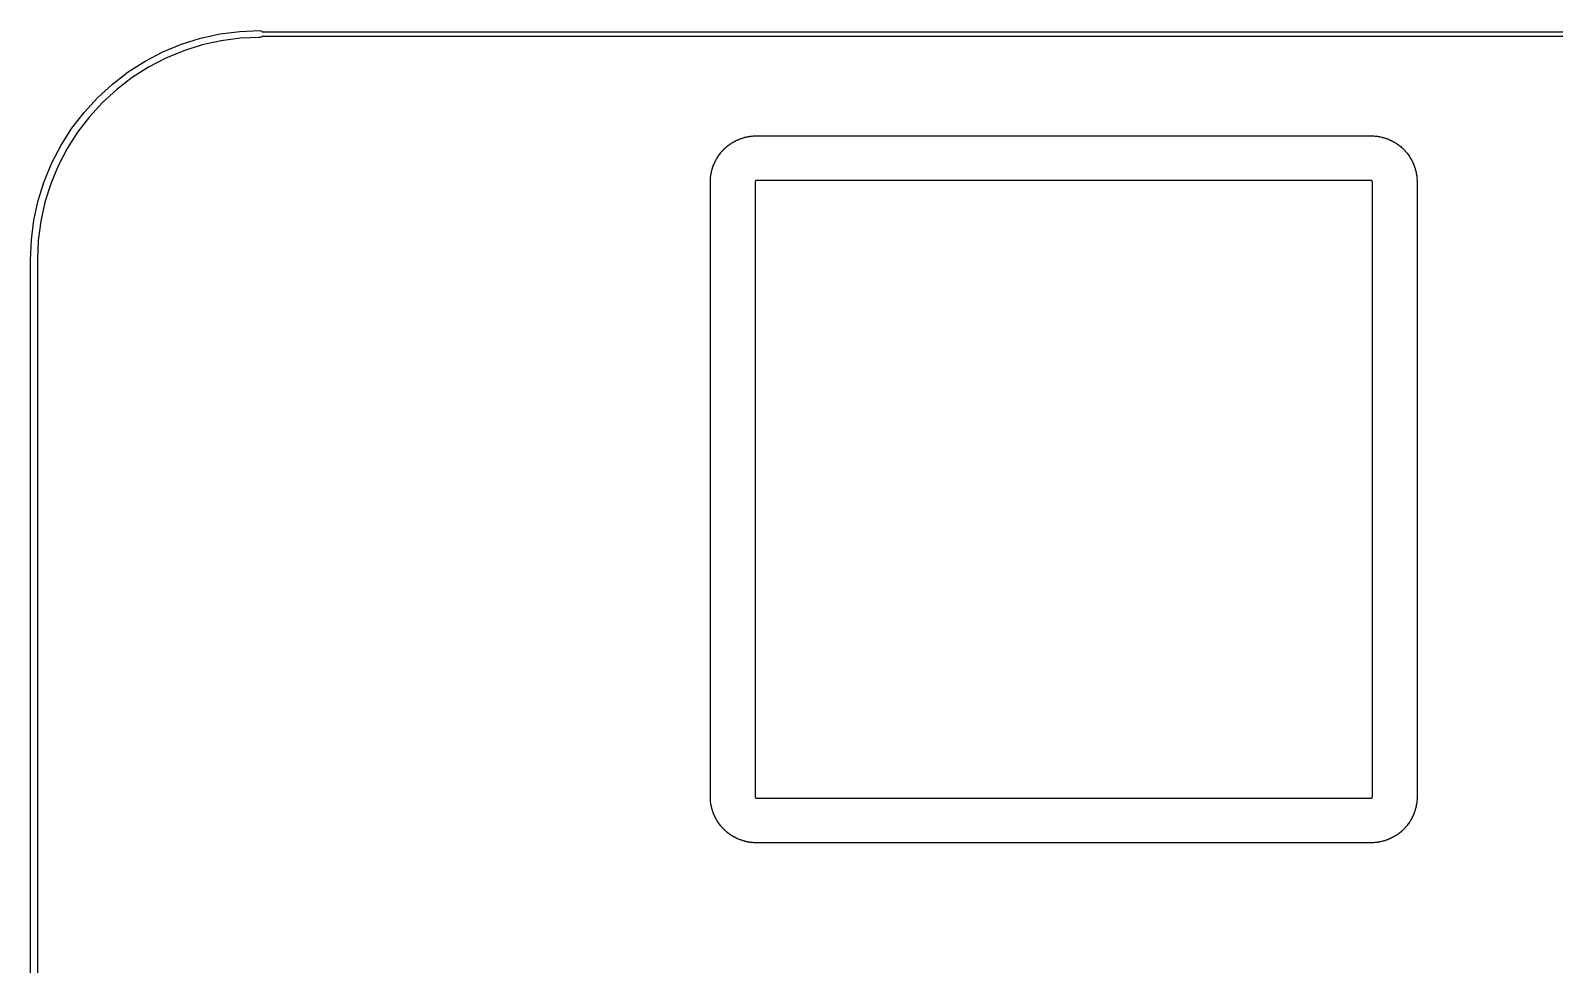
# Model space of a CAD drawing. Extents: x 19 to 282, y -150 to -67.
# Drawn here: x 19.15 to 51.38, y -86.52 to -66.78 of the extents above; entities that cross this region are included whole.
import ezdxf

# ---------------------------------------------------------------- set-up
doc = ezdxf.new("R2010")
doc.units = 0
doc.layers.add('BLACK', color=7, linetype='CONTINUOUS')

msp = doc.modelspace()

# ---------------------------------------------------------------- linework, layer by layer
at = {"layer": 'BLACK', "linetype": 'CONTINUOUS'}
for p, q in [((22.3412, -67.0675), (22.7447, -66.9403)), ((22.7447, -66.9403), (23.1578, -66.8487)), ((23.1831, -66.992), (22.7824, -67.0808)), ((23.1578, -66.8487), (23.5773, -66.7935)), ((23.59, -66.9384), (23.1831, -66.992)), ((23.5773, -66.7935), (24, -66.775)), ((23.9879, -66.9211), (23.59, -66.9384)), ((24, -66.925), (23.9879, -66.9211)), ((24, -66.775), (24.0441, -66.7893)), ((24.0441, -66.9107), (24, -66.925)), ((24.0441, -66.7893), (24.0518, -66.8)), ((24.0518, -66.9), (24.0441, -66.9107)), ((24.0518, -66.8), (277.023, -66.8)), ((277.023, -66.9), (24.0518, -66.9)), ((21.575, -67.4248), (21.9503, -67.2294)), ((21.9503, -67.2294), (22.3412, -67.0675)), ((22.391, -67.2042), (22.0118, -67.3613)), ((22.7824, -67.0808), (22.391, -67.2042)), ((20.8825, -67.9097), (21.2182, -67.6521)), ((21.2182, -67.6521), (21.575, -67.4248)), ((21.6478, -67.5508), (21.3016, -67.7713)), ((22.0118, -67.3613), (21.6478, -67.5508)), ((20.5705, -68.1955), (20.8825, -67.9097)), ((21.3016, -67.7713), (20.976, -68.0212)), ((20.2847, -68.5075), (20.5705, -68.1955)), ((20.6734, -68.2984), (20.3962, -68.601)), ((20.976, -68.0212), (20.6734, -68.2984)), ((20.0271, -68.8432), (20.2847, -68.5075)), ((20.3962, -68.601), (20.1463, -68.9266)), ((19.7998, -69.2), (20.0271, -68.8432)), ((20.1463, -68.9266), (19.9258, -69.2728)), ((19.6044, -69.5753), (19.7998, -69.2)), ((19.9258, -69.2728), (19.7363, -69.6368)), ((33.8082, -69.2916), (33.8153, -69.2862)), ((33.8153, -69.2862), (33.8208, -69.2792)), ((33.8208, -69.2792), (33.8387, -69.2621)), ((33.8387, -69.2621), (33.843, -69.2582)), ((33.843, -69.2582), (33.8502, -69.2531)), ((33.8502, -69.2531), (33.8561, -69.2464)), ((33.8561, -69.2464), (33.8748, -69.2303)), ((33.8748, -69.2303), (33.8792, -69.2266)), ((33.8792, -69.2266), (33.8867, -69.2219)), ((33.8867, -69.2219), (33.8928, -69.2155)), ((33.8928, -69.2155), (33.9122, -69.2004)), ((33.9122, -69.2004), (33.9168, -69.1969)), ((33.9168, -69.1969), (33.9245, -69.1926)), ((33.9245, -69.1926), (33.9309, -69.1866)), ((33.9309, -69.1866), (33.9509, -69.1725)), ((33.9509, -69.1725), (33.9557, -69.1692)), ((33.9557, -69.1692), (33.9635, -69.1653)), ((33.9635, -69.1653), (33.9702, -69.1596)), ((33.9702, -69.1596), (33.9909, -69.1466)), ((33.9909, -69.1466), (33.9958, -69.1435)), ((33.9958, -69.1435), (34.0038, -69.14)), ((34.0038, -69.14), (34.0107, -69.1347)), ((34.0107, -69.1347), (34.032, -69.1227)), ((34.032, -69.1227), (34.037, -69.1199)), ((34.037, -69.1199), (34.0452, -69.1168)), ((34.0452, -69.1168), (34.0524, -69.1118)), ((34.0524, -69.1118), (34.0742, -69.1008)), ((34.0742, -69.1008), (34.0793, -69.0983)), ((34.0793, -69.0983), (34.0876, -69.0956)), ((34.0876, -69.0956), (34.095, -69.091)), ((34.095, -69.091), (34.1173, -69.0811)), ((34.1173, -69.0811), (34.1226, -69.0788)), ((34.1226, -69.0788), (34.131, -69.0766)), ((34.131, -69.0766), (34.1386, -69.0723)), ((34.1386, -69.0723), (34.1613, -69.0635)), ((34.1613, -69.0635), (34.1667, -69.0615)), ((34.1667, -69.0615), (34.1752, -69.0596)), ((34.1752, -69.0596), (34.183, -69.0557)), ((34.183, -69.0557), (34.2062, -69.0481)), ((34.2062, -69.0481), (34.2117, -69.0463)), ((34.2117, -69.0463), (34.2203, -69.0449)), ((34.2203, -69.0449), (34.2283, -69.0414)), ((34.2283, -69.0414), (34.2518, -69.0348)), ((34.2518, -69.0348), (34.2574, -69.0333)), ((34.2574, -69.0333), (34.2661, -69.0323)), ((34.2661, -69.0323), (34.2742, -69.0292)), ((34.2742, -69.0292), (34.2981, -69.0238)), ((34.2981, -69.0238), (34.3037, -69.0226)), ((34.3037, -69.0226), (34.3125, -69.022)), ((34.3125, -69.022), (34.3208, -69.0193)), ((34.3208, -69.0193), (34.345, -69.0151)), ((34.345, -69.0151), (34.3507, -69.0141)), ((34.3507, -69.0141), (34.3595, -69.014)), ((34.3595, -69.014), (34.3679, -69.0116)), ((34.3679, -69.0116), (34.3924, -69.0086)), ((34.3924, -69.0086), (34.3981, -69.0079)), ((34.3981, -69.0079), (34.4069, -69.0082)), ((34.4069, -69.0082), (34.4155, -69.0063)), ((34.4155, -69.0063), (34.4402, -69.0045)), ((34.4402, -69.0045), (34.4459, -69.0041)), ((34.4459, -69.0041), (34.4548, -69.0048)), ((34.4548, -69.0048), (34.4635, -69.0033)), ((34.4635, -69.0033), (34.4883, -69.0027)), ((34.4883, -69.0027), (34.4941, -69.0026)), ((34.4941, -69.0026), (34.4971, -69.003)), ((34.4971, -69.003), (34.5, -69.0026)), ((34.5, -69.0026), (47.5, -69.0026)), ((47.5, -69.0026), (47.5058, -69.0026)), ((47.5058, -69.0026), (47.5087, -69.0031)), ((47.5087, -69.0031), (47.5117, -69.0027)), ((47.5117, -69.0027), (47.5365, -69.0033)), ((47.5365, -69.0033), (47.5423, -69.0035)), ((47.5423, -69.0035), (47.551, -69.0051)), ((47.551, -69.0051), (47.5599, -69.0045)), ((47.5599, -69.0045), (47.5845, -69.0063)), ((47.5845, -69.0063), (47.5903, -69.0068)), ((47.5903, -69.0068), (47.5989, -69.0088)), ((47.5989, -69.0088), (47.6077, -69.0086)), ((47.6077, -69.0086), (47.6321, -69.0116)), ((47.6321, -69.0116), (47.6378, -69.0124)), ((47.6378, -69.0124), (47.6463, -69.0148)), ((47.6463, -69.0148), (47.655, -69.0151)), ((47.655, -69.0151), (47.6792, -69.0193)), ((47.6792, -69.0193), (47.6849, -69.0203)), ((47.6849, -69.0203), (47.6932, -69.0231)), ((47.6932, -69.0231), (47.7019, -69.0238)), ((47.7019, -69.0238), (47.7258, -69.0292)), ((47.7258, -69.0292), (47.7314, -69.0305)), ((47.7314, -69.0305), (47.7396, -69.0337)), ((47.7396, -69.0337), (47.7482, -69.0348)), ((47.7482, -69.0348), (47.7718, -69.0414)), ((47.7718, -69.0414), (47.7773, -69.043)), ((47.7773, -69.043), (47.7853, -69.0465)), ((47.7853, -69.0465), (47.7938, -69.0481)), ((47.7938, -69.0481), (47.817, -69.0557)), ((47.817, -69.0557), (47.8225, -69.0576)), ((47.8225, -69.0576), (47.8302, -69.0616)), ((47.8302, -69.0616), (47.8387, -69.0635)), ((47.8387, -69.0635), (47.8615, -69.0723)), ((47.8615, -69.0723), (47.8668, -69.0744)), ((47.8668, -69.0744), (47.8744, -69.0788)), ((47.8744, -69.0788), (47.8827, -69.0811)), ((47.8827, -69.0811), (47.905, -69.091)), ((47.905, -69.091), (47.9103, -69.0934)), ((47.9103, -69.0934), (47.9176, -69.0981)), ((47.9176, -69.0981), (47.9259, -69.1008)), ((47.9259, -69.1008), (47.9477, -69.1118)), ((47.9477, -69.1118), (47.9528, -69.1144)), ((47.9528, -69.1144), (47.9599, -69.1195)), ((47.9599, -69.1195), (47.968, -69.1227)), ((47.968, -69.1227), (47.9893, -69.1347)), ((47.9893, -69.1347), (47.9943, -69.1376)), ((47.9943, -69.1376), (48.0012, -69.143)), ((48.0012, -69.143), (48.0091, -69.1466)), ((48.0091, -69.1466), (48.0298, -69.1596)), ((48.0298, -69.1596), (48.0347, -69.1627)), ((48.0347, -69.1627), (48.0413, -69.1685)), ((48.0413, -69.1685), (48.0491, -69.1725)), ((48.0491, -69.1725), (48.0692, -69.1866)), ((48.0692, -69.1866), (48.0739, -69.1899)), ((48.0739, -69.1899), (48.0802, -69.196)), ((48.0802, -69.196), (48.0878, -69.2004)), ((48.0878, -69.2004), (48.1072, -69.2155)), ((48.1072, -69.2155), (48.1118, -69.2191)), ((48.1118, -69.2191), (48.1178, -69.2255)), ((48.1178, -69.2255), (48.1253, -69.2303)), ((48.1253, -69.2303), (48.144, -69.2464)), ((48.144, -69.2464), (48.1483, -69.2502)), ((48.1483, -69.2502), (48.1541, -69.257)), ((48.1541, -69.257), (48.1613, -69.2621)), ((48.1613, -69.2621), (48.1793, -69.2792)), ((48.1793, -69.2792), (48.1834, -69.2832)), ((48.1834, -69.2832), (48.1888, -69.2903)), ((48.1888, -69.2903), (48.1958, -69.2957)), ((19.4425, -69.9662), (19.6044, -69.5753)), ((33.5973, -69.6136), (33.5994, -69.6082)), ((33.5994, -69.6082), (33.6038, -69.6006)), ((33.6038, -69.6006), (33.6061, -69.5923)), ((33.6061, -69.5923), (33.616, -69.57)), ((33.616, -69.57), (33.6184, -69.5647)), ((33.6184, -69.5647), (33.6231, -69.5574)), ((33.6231, -69.5574), (33.6259, -69.5491)), ((33.6259, -69.5491), (33.6368, -69.5273)), ((33.6368, -69.5273), (33.6395, -69.5222)), ((33.6395, -69.5222), (33.6445, -69.5151)), ((33.6445, -69.5151), (33.6477, -69.507)), ((33.6477, -69.507), (33.6597, -69.4857)), ((33.6597, -69.4857), (33.6626, -69.4807)), ((33.6626, -69.4807), (33.668, -69.4739)), ((33.668, -69.4739), (33.6716, -69.4659)), ((33.6716, -69.4659), (33.6847, -69.4452)), ((33.6847, -69.4452), (33.6878, -69.4403)), ((33.6878, -69.4403), (33.6935, -69.4337)), ((33.6935, -69.4337), (33.6975, -69.4259)), ((33.6975, -69.4259), (33.7116, -69.4059)), ((33.7116, -69.4059), (33.715, -69.4012)), ((33.715, -69.4012), (33.7211, -69.3948)), ((33.7211, -69.3948), (33.7254, -69.3872)), ((33.7254, -69.3872), (33.7406, -69.3678)), ((33.7406, -69.3678), (33.7441, -69.3632)), ((33.7441, -69.3632), (33.7506, -69.3572)), ((33.7506, -69.3572), (33.7553, -69.3498)), ((33.7553, -69.3498), (33.7714, -69.3311)), ((33.7714, -69.3311), (33.7752, -69.3267)), ((33.7752, -69.3267), (33.782, -69.321)), ((33.782, -69.321), (33.7871, -69.3137)), ((33.7871, -69.3137), (33.8042, -69.2958)), ((33.8042, -69.2958), (33.8082, -69.2916)), ((48.1958, -69.2957), (48.2129, -69.3137)), ((48.2129, -69.3137), (48.2169, -69.3179)), ((48.2169, -69.3179), (48.2219, -69.3252)), ((48.2219, -69.3252), (48.2286, -69.3311)), ((48.2286, -69.3311), (48.2447, -69.3498)), ((48.2447, -69.3498), (48.2485, -69.3542)), ((48.2485, -69.3542), (48.2531, -69.3617)), ((48.2531, -69.3617), (48.2595, -69.3678)), ((48.2595, -69.3678), (48.2746, -69.3872)), ((48.2746, -69.3872), (48.2781, -69.3918)), ((48.2781, -69.3918), (48.2824, -69.3995)), ((48.2824, -69.3995), (48.2884, -69.4059)), ((48.2884, -69.4059), (48.3025, -69.4259)), ((48.3025, -69.4259), (48.3058, -69.4307)), ((48.3058, -69.4307), (48.3097, -69.4385)), ((48.3097, -69.4385), (48.3154, -69.4452)), ((48.3154, -69.4452), (48.3284, -69.4659)), ((48.3284, -69.4659), (48.3315, -69.4708)), ((48.3315, -69.4708), (48.335, -69.4788)), ((48.335, -69.4788), (48.3403, -69.4857)), ((48.3403, -69.4857), (48.3523, -69.507)), ((48.3523, -69.507), (48.3552, -69.512)), ((48.3552, -69.512), (48.3582, -69.5202)), ((48.3582, -69.5202), (48.3632, -69.5273)), ((48.3632, -69.5273), (48.3742, -69.5491)), ((48.3742, -69.5491), (48.3767, -69.5543)), ((48.3767, -69.5543), (48.3794, -69.5626)), ((48.3794, -69.5626), (48.384, -69.57)), ((48.384, -69.57), (48.3939, -69.5923)), ((48.3939, -69.5923), (48.3962, -69.5976)), ((48.3962, -69.5976), (48.3985, -69.606)), ((48.3985, -69.606), (48.4027, -69.6136)), ((19.7363, -69.6368), (19.5792, -70.016)), ((33.5283, -69.9385), (33.5285, -69.9327)), ((33.5285, -69.9327), (33.5301, -69.924)), ((33.5295, -69.9152), (33.5313, -69.8905)), ((33.5301, -69.924), (33.5295, -69.9152)), ((33.5313, -69.8905), (33.5318, -69.8848)), ((33.5318, -69.8848), (33.5338, -69.8762)), ((33.5336, -69.8673), (33.5367, -69.8429)), ((33.5338, -69.8762), (33.5336, -69.8673)), ((33.5367, -69.8429), (33.5374, -69.8372)), ((33.5374, -69.8372), (33.5398, -69.8287)), ((33.5398, -69.8287), (33.5401, -69.8199)), ((33.5401, -69.8199), (33.5443, -69.7958)), ((33.5443, -69.7958), (33.5453, -69.7901)), ((33.5453, -69.7901), (33.5481, -69.7818)), ((33.5481, -69.7818), (33.5488, -69.7731)), ((33.5488, -69.7731), (33.5542, -69.7492)), ((33.5542, -69.7492), (33.5555, -69.7436)), ((33.5555, -69.7436), (33.5587, -69.7355)), ((33.5587, -69.7355), (33.5599, -69.7268)), ((33.5599, -69.7268), (33.5664, -69.7033)), ((33.5664, -69.7033), (33.568, -69.6977)), ((33.568, -69.6977), (33.5716, -69.6898)), ((33.5716, -69.6898), (33.5731, -69.6812)), ((33.5731, -69.6812), (33.5808, -69.658)), ((33.5808, -69.658), (33.5826, -69.6525)), ((33.5826, -69.6525), (33.5866, -69.6448)), ((33.5866, -69.6448), (33.5885, -69.6363)), ((33.5885, -69.6363), (33.5973, -69.6136)), ((48.4027, -69.6136), (48.4115, -69.6363)), ((48.4115, -69.6363), (48.4135, -69.6417)), ((48.4135, -69.6417), (48.4154, -69.6502)), ((48.4154, -69.6502), (48.4193, -69.658)), ((48.4193, -69.658), (48.4269, -69.6812)), ((48.4269, -69.6812), (48.4287, -69.6867)), ((48.4287, -69.6867), (48.4301, -69.6953)), ((48.4301, -69.6953), (48.4336, -69.7033)), ((48.4336, -69.7033), (48.4402, -69.7268)), ((48.4402, -69.7268), (48.4417, -69.7324)), ((48.4417, -69.7324), (48.4427, -69.741)), ((48.4427, -69.741), (48.4458, -69.7492)), ((48.4458, -69.7492), (48.4512, -69.7731)), ((48.4512, -69.7731), (48.4524, -69.7787)), ((48.4524, -69.7787), (48.453, -69.7875)), ((48.453, -69.7875), (48.4557, -69.7958)), ((48.4557, -69.7958), (48.4599, -69.82)), ((48.4599, -69.82), (48.4609, -69.8257)), ((48.4609, -69.8257), (48.4611, -69.8344)), ((48.4611, -69.8344), (48.4634, -69.8429)), ((48.4634, -69.8429), (48.4664, -69.8673)), ((48.4664, -69.8673), (48.4671, -69.8731)), ((48.4671, -69.8731), (48.4668, -69.8819)), ((48.4668, -69.8819), (48.4687, -69.8905)), ((48.4687, -69.8905), (48.4705, -69.9152)), ((48.4709, -69.9209), (48.4702, -69.9298)), ((48.4702, -69.9298), (48.4717, -69.9385)), ((48.4705, -69.9152), (48.4709, -69.9209)), ((19.3153, -70.3697), (19.4425, -69.9662)), ((19.5792, -70.016), (19.4558, -70.4074)), ((33.5276, -69.9692), (33.5281, -69.9663)), ((33.5276, -69.975), (33.5276, -69.9692)), ((33.5276, -82.975), (33.5276, -69.975)), ((33.5277, -69.9633), (33.5283, -69.9385)), ((33.5281, -69.9663), (33.5277, -69.9633)), ((34.4726, -69.9736), (34.4725, -69.9808)), ((34.4725, -69.9808), (34.4725, -82.9692)), ((34.4727, -69.9723), (34.4726, -69.9736)), ((34.4729, -69.9709), (34.4727, -69.9723)), ((34.4731, -69.9696), (34.4729, -69.9709)), ((34.4734, -69.9683), (34.4731, -69.9696)), ((34.4738, -69.967), (34.4734, -69.9683)), ((34.4742, -69.9658), (34.4738, -69.967)), ((34.4747, -69.9645), (34.4742, -69.9658)), ((34.4752, -69.9633), (34.4747, -69.9645)), ((34.4758, -69.9621), (34.4752, -69.9633)), ((34.4765, -69.9609), (34.4758, -69.9621)), ((34.4772, -69.9598), (34.4765, -69.9609)), ((34.478, -69.9587), (34.4772, -69.9598)), ((34.4788, -69.9577), (34.478, -69.9587)), ((34.4797, -69.9566), (34.4788, -69.9577)), ((34.4806, -69.9556), (34.4797, -69.9566)), ((34.4816, -69.9547), (34.4806, -69.9556)), ((34.4827, -69.9538), (34.4816, -69.9547)), ((34.4837, -69.9529), (34.4827, -69.9538)), ((34.4848, -69.9522), (34.4837, -69.9529)), ((34.4859, -69.9515), (34.4848, -69.9522)), ((34.4871, -69.9508), (34.4859, -69.9515)), ((34.4883, -69.9502), (34.4871, -69.9508)), ((34.4895, -69.9497), (34.4883, -69.9502)), ((34.4908, -69.9492), (34.4895, -69.9497)), ((34.492, -69.9488), (34.4908, -69.9492)), ((34.4934, -69.9484), (34.492, -69.9488)), ((34.4946, -69.9481), (34.4934, -69.9484)), ((34.4959, -69.9479), (34.4946, -69.9481)), ((34.4973, -69.9477), (34.4959, -69.9479)), ((34.4986, -69.9476), (34.4973, -69.9477)), ((34.5059, -69.9474), (34.4986, -69.9476)), ((47.4942, -69.9474), (34.5059, -69.9474)), ((47.5014, -69.9476), (47.4942, -69.9474)), ((47.5028, -69.9477), (47.5014, -69.9476)), ((47.5041, -69.9479), (47.5028, -69.9477)), ((47.5054, -69.9481), (47.5041, -69.9479)), ((47.5067, -69.9484), (47.5054, -69.9481)), ((47.508, -69.9488), (47.5067, -69.9484)), ((47.5093, -69.9492), (47.508, -69.9488)), ((47.5105, -69.9497), (47.5093, -69.9492)), ((47.5117, -69.9502), (47.5105, -69.9497)), ((47.5129, -69.9508), (47.5117, -69.9502)), ((47.5141, -69.9515), (47.5129, -69.9508)), ((47.5152, -69.9522), (47.5141, -69.9515)), ((47.5163, -69.953), (47.5152, -69.9522)), ((47.5174, -69.9538), (47.5163, -69.953)), ((47.5184, -69.9546), (47.5174, -69.9538)), ((47.5194, -69.9556), (47.5184, -69.9546)), ((47.5204, -69.9566), (47.5194, -69.9556)), ((47.5213, -69.9577), (47.5204, -69.9566)), ((47.5221, -69.9587), (47.5213, -69.9577)), ((47.5228, -69.9598), (47.5221, -69.9587)), ((47.5235, -69.9609), (47.5228, -69.9598)), ((47.5242, -69.9621), (47.5235, -69.9609)), ((47.5248, -69.9633), (47.5242, -69.9621)), ((47.5253, -69.9645), (47.5248, -69.9633)), ((47.5258, -69.9658), (47.5253, -69.9645)), ((47.5263, -69.967), (47.5258, -69.9658)), ((47.5266, -69.9683), (47.5263, -69.967)), ((47.5269, -69.9696), (47.5266, -69.9683)), ((47.5271, -69.9709), (47.5269, -69.9696)), ((47.5273, -69.9723), (47.5271, -69.9709)), ((47.5274, -69.9736), (47.5273, -69.9723)), ((47.5276, -69.9808), (47.5274, -69.9736)), ((47.5276, -82.9692), (47.5276, -69.9808)), ((48.4717, -69.9385), (48.4723, -69.9633)), ((48.4724, -69.9691), (48.472, -69.972)), ((48.472, -69.972), (48.4725, -69.975)), ((48.4723, -69.9633), (48.4724, -69.9691)), ((48.4725, -69.975), (48.4725, -82.975)), ((19.2237, -70.7828), (19.3153, -70.3697)), ((19.4558, -70.4074), (19.367, -70.8081)), ((19.1685, -71.2023), (19.2237, -70.7828)), ((19.367, -70.8081), (19.3134, -71.215)), ((19.15, -71.625), (19.1685, -71.2023)), ((19.3134, -71.215), (19.2961, -71.6129)), ((19.15, -145.637), (19.15, -71.625)), ((19.2961, -71.6129), (19.3, -71.625)), ((19.3, -71.625), (19.3, -145.637)), ((33.528, -82.978), (33.5276, -82.975)), ((33.5276, -82.9809), (33.528, -82.978)), ((33.5277, -82.9867), (33.5276, -82.9809)), ((33.5283, -83.0115), (33.5277, -82.9867)), ((33.5298, -83.0202), (33.5283, -83.0115)), ((33.5291, -83.0291), (33.5298, -83.0202)), ((33.5295, -83.0348), (33.5291, -83.0291)), ((33.5313, -83.0595), (33.5295, -83.0348)), ((33.5332, -83.0681), (33.5313, -83.0595)), ((33.533, -83.0769), (33.5332, -83.0681)), ((33.5336, -83.0827), (33.533, -83.0769)), ((33.5367, -83.1071), (33.5336, -83.0827)), ((33.539, -83.1156), (33.5367, -83.1071)), ((33.5391, -83.1244), (33.539, -83.1156)), ((33.5401, -83.13), (33.5391, -83.1244)), ((33.5443, -83.1542), (33.5401, -83.13)), ((34.4725, -82.9692), (34.4726, -82.9764)), ((34.4726, -82.9764), (34.4727, -82.9777)), ((34.4727, -82.9777), (34.4729, -82.9791)), ((34.4729, -82.9791), (34.4731, -82.9804)), ((34.4731, -82.9804), (34.4734, -82.9817)), ((34.4734, -82.9817), (34.4738, -82.983)), ((34.4738, -82.983), (34.4742, -82.9842)), ((34.4742, -82.9842), (34.4747, -82.9855)), ((34.4747, -82.9855), (34.4752, -82.9867)), ((34.4752, -82.9867), (34.4758, -82.9879)), ((34.4758, -82.9879), (34.4765, -82.9891)), ((34.4765, -82.9891), (34.4772, -82.9902)), ((34.4772, -82.9902), (34.478, -82.9913)), ((34.478, -82.9913), (34.4788, -82.9924)), ((34.4788, -82.9924), (34.4797, -82.9934)), ((34.4797, -82.9934), (34.4806, -82.9944)), ((34.4806, -82.9944), (34.4816, -82.9953)), ((34.4816, -82.9953), (34.4827, -82.9962)), ((34.4827, -82.9962), (34.4837, -82.997)), ((34.4837, -82.997), (34.4848, -82.9978)), ((34.4848, -82.9978), (34.4859, -82.9985)), ((34.4859, -82.9985), (34.4871, -82.9992)), ((34.4871, -82.9992), (34.4883, -82.9998)), ((34.4883, -82.9998), (34.4895, -83.0003)), ((34.4895, -83.0003), (34.4908, -83.0008)), ((34.4908, -83.0008), (34.4921, -83.0012)), ((34.4921, -83.0012), (34.4933, -83.0016)), ((34.4933, -83.0016), (34.4946, -83.0019)), ((34.4946, -83.0019), (34.4959, -83.0021)), ((34.4959, -83.0021), (34.4973, -83.0023)), ((34.4973, -83.0023), (34.4986, -83.0024)), ((34.4986, -83.0024), (34.5059, -83.0026)), ((34.5059, -83.0026), (47.4942, -83.0026)), ((47.4942, -83.0026), (47.5014, -83.0024)), ((47.5014, -83.0024), (47.5028, -83.0023)), ((47.5028, -83.0023), (47.5041, -83.0021)), ((47.5041, -83.0021), (47.5054, -83.0019)), ((47.5054, -83.0019), (47.5067, -83.0016)), ((47.5067, -83.0016), (47.508, -83.0012)), ((47.508, -83.0012), (47.5093, -83.0008)), ((47.5093, -83.0008), (47.5105, -83.0003)), ((47.5105, -83.0003), (47.5117, -82.9998)), ((47.5117, -82.9998), (47.5129, -82.9992)), ((47.5129, -82.9992), (47.5141, -82.9985)), ((47.5141, -82.9985), (47.5152, -82.9978)), ((47.5152, -82.9978), (47.5163, -82.997)), ((47.5163, -82.997), (47.5174, -82.9962)), ((47.5174, -82.9962), (47.5184, -82.9953)), ((47.5184, -82.9953), (47.5194, -82.9944)), ((47.5194, -82.9944), (47.5204, -82.9934)), ((47.5204, -82.9934), (47.5212, -82.9923)), ((47.5212, -82.9923), (47.5221, -82.9913)), ((47.5221, -82.9913), (47.5228, -82.9902)), ((47.5228, -82.9902), (47.5236, -82.9891)), ((47.5236, -82.9891), (47.5242, -82.9879)), ((47.5242, -82.9879), (47.5248, -82.9867)), ((47.5248, -82.9867), (47.5253, -82.9855)), ((47.5253, -82.9855), (47.5258, -82.9842)), ((47.5258, -82.9842), (47.5263, -82.983)), ((47.5263, -82.983), (47.5266, -82.9817)), ((47.5266, -82.9817), (47.5269, -82.9804)), ((47.5269, -82.9804), (47.5271, -82.9791)), ((47.5271, -82.9791), (47.5273, -82.9777)), ((47.5273, -82.9777), (47.5274, -82.9764)), ((47.5274, -82.9764), (47.5276, -82.9692)), ((48.4599, -83.13), (48.4557, -83.1542)), ((48.4602, -83.1212), (48.4599, -83.13)), ((48.4626, -83.1128), (48.4602, -83.1212)), ((48.4634, -83.1071), (48.4626, -83.1128)), ((48.4664, -83.0827), (48.4634, -83.1071)), ((48.4682, -83.0652), (48.4662, -83.0738)), ((48.4662, -83.0738), (48.4664, -83.0827)), ((48.4687, -83.0595), (48.4682, -83.0652)), ((48.4705, -83.0348), (48.4687, -83.0595)), ((48.4715, -83.0173), (48.4699, -83.026)), ((48.4699, -83.026), (48.4705, -83.0348)), ((48.4717, -83.0115), (48.4715, -83.0173)), ((48.4723, -82.9867), (48.4717, -83.0115)), ((48.4724, -82.9808), (48.472, -82.9837)), ((48.472, -82.9837), (48.4723, -82.9867)), ((48.4725, -82.975), (48.4724, -82.9808)), ((33.547, -83.1625), (33.5443, -83.1542)), ((33.5476, -83.1713), (33.547, -83.1625)), ((33.5488, -83.1769), (33.5476, -83.1713)), ((33.5542, -83.2008), (33.5488, -83.1769)), ((33.5573, -83.2089), (33.5542, -83.2008)), ((33.5583, -83.2176), (33.5573, -83.2089)), ((33.5599, -83.2232), (33.5583, -83.2176)), ((33.5664, -83.2467), (33.5599, -83.2232)), ((33.5699, -83.2547), (33.5664, -83.2467)), ((33.5713, -83.2633), (33.5699, -83.2547)), ((33.5731, -83.2688), (33.5713, -83.2633)), ((33.5808, -83.292), (33.5731, -83.2688)), ((33.5846, -83.2998), (33.5808, -83.292)), ((33.5865, -83.3083), (33.5846, -83.2998)), ((33.5885, -83.3137), (33.5865, -83.3083)), ((33.5973, -83.3364), (33.5885, -83.3137)), ((33.6016, -83.344), (33.5973, -83.3364)), ((33.6038, -83.3524), (33.6016, -83.344)), ((33.6061, -83.3577), (33.6038, -83.3524)), ((33.616, -83.38), (33.6061, -83.3577)), ((33.6206, -83.3874), (33.616, -83.38)), ((33.6233, -83.3957), (33.6206, -83.3874)), ((33.6259, -83.4009), (33.6233, -83.3957)), ((33.6368, -83.4227), (33.6259, -83.4009)), ((33.6418, -83.4298), (33.6368, -83.4227)), ((33.6449, -83.438), (33.6418, -83.4298)), ((33.6477, -83.443), (33.6449, -83.438)), ((33.6597, -83.4643), (33.6477, -83.443)), ((33.6651, -83.4712), (33.6597, -83.4643)), ((33.6685, -83.4792), (33.6651, -83.4712)), ((48.3374, -83.4693), (48.332, -83.4761)), ((48.3403, -83.4643), (48.3374, -83.4693)), ((48.3523, -83.443), (48.3403, -83.4643)), ((48.3555, -83.4349), (48.3523, -83.443)), ((48.3606, -83.4278), (48.3555, -83.4349)), ((48.3632, -83.4227), (48.3606, -83.4278)), ((48.3742, -83.4009), (48.3632, -83.4227)), ((48.3769, -83.3926), (48.3742, -83.4009)), ((48.3816, -83.3853), (48.3769, -83.3926)), ((48.384, -83.38), (48.3816, -83.3853)), ((48.3939, -83.3577), (48.384, -83.38)), ((48.3963, -83.3493), (48.3939, -83.3577)), ((48.4006, -83.3418), (48.3963, -83.3493)), ((48.4027, -83.3364), (48.4006, -83.3418)), ((48.4115, -83.3137), (48.4027, -83.3364)), ((48.4134, -83.3052), (48.4115, -83.3137)), ((48.4174, -83.2975), (48.4134, -83.3052)), ((48.4193, -83.292), (48.4174, -83.2975)), ((48.4269, -83.2688), (48.4193, -83.292)), ((48.4285, -83.2602), (48.4269, -83.2688)), ((48.4321, -83.2523), (48.4285, -83.2602)), ((48.4336, -83.2467), (48.4321, -83.2523)), ((48.4402, -83.2232), (48.4336, -83.2467)), ((48.4413, -83.2145), (48.4402, -83.2232)), ((48.4445, -83.2064), (48.4413, -83.2145)), ((48.4458, -83.2008), (48.4445, -83.2064)), ((48.4512, -83.1769), (48.4458, -83.2008)), ((48.4519, -83.1682), (48.4512, -83.1769)), ((48.4547, -83.1599), (48.4519, -83.1682)), ((48.4557, -83.1542), (48.4547, -83.1599)), ((33.6716, -83.4841), (33.6685, -83.4792)), ((33.6847, -83.5048), (33.6716, -83.4841)), ((33.6903, -83.5115), (33.6847, -83.5048)), ((33.6942, -83.5193), (33.6903, -83.5115)), ((33.6975, -83.5241), (33.6942, -83.5193)), ((33.7116, -83.5441), (33.6975, -83.5241)), ((33.7176, -83.5505), (33.7116, -83.5441)), ((33.7219, -83.5582), (33.7176, -83.5505)), ((33.7254, -83.5628), (33.7219, -83.5582)), ((33.7406, -83.5822), (33.7254, -83.5628)), ((33.7469, -83.5883), (33.7406, -83.5822)), ((33.7516, -83.5958), (33.7469, -83.5883)), ((33.7553, -83.6002), (33.7516, -83.5958)), ((33.7714, -83.6189), (33.7553, -83.6002)), ((33.7781, -83.6248), (33.7714, -83.6189)), ((33.7832, -83.6321), (33.7781, -83.6248)), ((33.7871, -83.6363), (33.7832, -83.6321)), ((33.8042, -83.6542), (33.7871, -83.6363)), ((33.8112, -83.6597), (33.8042, -83.6542)), ((33.8166, -83.6668), (33.8112, -83.6597)), ((33.8208, -83.6708), (33.8166, -83.6668)), ((33.8388, -83.6879), (33.8208, -83.6708)), ((33.846, -83.693), (33.8388, -83.6879)), ((33.8517, -83.6998), (33.846, -83.693)), ((33.8561, -83.7036), (33.8517, -83.6998)), ((33.8748, -83.7197), (33.8561, -83.7036)), ((33.8822, -83.7245), (33.8748, -83.7197)), ((33.8883, -83.7309), (33.8822, -83.7245)), ((33.8928, -83.7345), (33.8883, -83.7309)), ((33.9122, -83.7496), (33.8928, -83.7345)), ((33.9198, -83.754), (33.9122, -83.7496)), ((33.9262, -83.7601), (33.9198, -83.754)), ((33.9309, -83.7634), (33.9262, -83.7601)), ((33.951, -83.7775), (33.9309, -83.7634)), ((33.9588, -83.7815), (33.951, -83.7775)), ((33.9653, -83.7872), (33.9588, -83.7815)), ((33.9702, -83.7903), (33.9653, -83.7872)), ((33.9909, -83.8034), (33.9702, -83.7903)), ((48.0298, -83.7904), (48.0091, -83.8034)), ((48.0365, -83.7847), (48.0298, -83.7904)), ((48.0443, -83.7808), (48.0365, -83.7847)), ((48.0491, -83.7775), (48.0443, -83.7808)), ((48.0692, -83.7634), (48.0491, -83.7775)), ((48.0756, -83.7574), (48.0692, -83.7634)), ((48.0832, -83.7531), (48.0756, -83.7574)), ((48.0878, -83.7496), (48.0832, -83.7531)), ((48.1072, -83.7345), (48.0878, -83.7496)), ((48.1134, -83.7281), (48.1072, -83.7345)), ((48.1209, -83.7234), (48.1134, -83.7281)), ((48.1253, -83.7197), (48.1209, -83.7234)), ((48.144, -83.7036), (48.1253, -83.7197)), ((48.1498, -83.6969), (48.144, -83.7036)), ((48.1571, -83.6918), (48.1498, -83.6969)), ((48.1613, -83.6879), (48.1571, -83.6918)), ((48.1793, -83.6708), (48.1613, -83.6879)), ((48.1848, -83.6638), (48.1793, -83.6708)), ((48.1918, -83.6584), (48.1848, -83.6638)), ((48.1958, -83.6542), (48.1918, -83.6584)), ((48.2129, -83.6363), (48.1958, -83.6542)), ((48.218, -83.629), (48.2129, -83.6363)), ((48.2248, -83.6233), (48.218, -83.629)), ((48.2286, -83.6189), (48.2248, -83.6233)), ((48.2447, -83.6002), (48.2286, -83.6189)), ((48.2495, -83.5928), (48.2447, -83.6002)), ((48.2559, -83.5867), (48.2495, -83.5928)), ((48.2595, -83.5822), (48.2559, -83.5867)), ((48.2746, -83.5628), (48.2595, -83.5822)), ((48.279, -83.5552), (48.2746, -83.5628)), ((48.2851, -83.5488), (48.279, -83.5552)), ((48.2884, -83.5441), (48.2851, -83.5488)), ((48.3025, -83.5241), (48.2884, -83.5441)), ((48.3065, -83.5163), (48.3025, -83.5241)), ((48.3123, -83.5097), (48.3065, -83.5163)), ((48.3154, -83.5048), (48.3123, -83.5097)), ((48.3284, -83.4841), (48.3154, -83.5048)), ((48.332, -83.4761), (48.3284, -83.4841)), ((33.9989, -83.807), (33.9909, -83.8034)), ((34.0057, -83.8124), (33.9989, -83.807)), ((34.0107, -83.8153), (34.0057, -83.8124)), ((34.032, -83.8273), (34.0107, -83.8153)), ((34.0401, -83.8305), (34.032, -83.8273)), ((34.0472, -83.8356), (34.0401, -83.8305)), ((34.0524, -83.8382), (34.0472, -83.8356)), ((34.0742, -83.8492), (34.0524, -83.8382)), ((34.0824, -83.8519), (34.0742, -83.8492)), ((34.0897, -83.8566), (34.0824, -83.8519)), ((34.095, -83.859), (34.0897, -83.8566)), ((34.1173, -83.8689), (34.095, -83.859)), ((34.1257, -83.8712), (34.1173, -83.8689)), ((34.1332, -83.8756), (34.1257, -83.8712)), ((34.1386, -83.8777), (34.1332, -83.8756)), ((34.1613, -83.8865), (34.1386, -83.8777)), ((34.1698, -83.8884), (34.1613, -83.8865)), ((34.1776, -83.8924), (34.1698, -83.8884)), ((34.183, -83.8942), (34.1776, -83.8924)), ((34.2062, -83.9019), (34.183, -83.8942)), ((34.2148, -83.9035), (34.2062, -83.9019)), ((34.2227, -83.907), (34.2148, -83.9035)), ((34.2283, -83.9086), (34.2227, -83.907)), ((34.2518, -83.9152), (34.2283, -83.9086)), ((34.2605, -83.9163), (34.2518, -83.9152)), ((34.2686, -83.9195), (34.2605, -83.9163)), ((34.2742, -83.9208), (34.2686, -83.9195)), ((34.2981, -83.9262), (34.2742, -83.9208)), ((34.3068, -83.9269), (34.2981, -83.9262)), ((34.3151, -83.9297), (34.3068, -83.9269)), ((34.3208, -83.9307), (34.3151, -83.9297)), ((34.345, -83.9349), (34.3208, -83.9307)), ((34.3538, -83.9352), (34.345, -83.9349)), ((34.3622, -83.9376), (34.3538, -83.9352)), ((34.3679, -83.9384), (34.3622, -83.9376)), ((34.3924, -83.9414), (34.3679, -83.9384)), ((34.4012, -83.9412), (34.3924, -83.9414)), ((34.4098, -83.9432), (34.4012, -83.9412)), ((34.4155, -83.9437), (34.4098, -83.9432)), ((34.4402, -83.9455), (34.4155, -83.9437)), ((34.449, -83.9449), (34.4402, -83.9455)), ((34.4578, -83.9465), (34.449, -83.9449)), ((34.4635, -83.9467), (34.4578, -83.9465)), ((34.4883, -83.9473), (34.4635, -83.9467)), ((34.4913, -83.9469), (34.4883, -83.9473)), ((34.4942, -83.9474), (34.4913, -83.9469)), ((34.5, -83.9474), (34.4942, -83.9474)), ((47.5, -83.9474), (34.5, -83.9474)), ((47.503, -83.947), (47.5, -83.9474)), ((47.5059, -83.9474), (47.503, -83.947)), ((47.5117, -83.9473), (47.5059, -83.9474)), ((47.5365, -83.9467), (47.5117, -83.9473)), ((47.5453, -83.9452), (47.5365, -83.9467)), ((47.5541, -83.9459), (47.5453, -83.9452)), ((47.5599, -83.9455), (47.5541, -83.9459)), ((47.5845, -83.9437), (47.5599, -83.9455)), ((47.5931, -83.9418), (47.5845, -83.9437)), ((47.6019, -83.9421), (47.5931, -83.9418)), ((47.6077, -83.9414), (47.6019, -83.9421)), ((47.6321, -83.9384), (47.6077, -83.9414)), ((47.6406, -83.936), (47.6321, -83.9384)), ((47.6494, -83.9359), (47.6406, -83.936)), ((47.655, -83.9349), (47.6494, -83.9359)), ((47.6792, -83.9307), (47.655, -83.9349)), ((47.6875, -83.928), (47.6792, -83.9307)), ((47.6963, -83.9274), (47.6875, -83.928)), ((47.7019, -83.9262), (47.6963, -83.9274)), ((47.7258, -83.9208), (47.7019, -83.9262)), ((47.734, -83.9177), (47.7258, -83.9208)), ((47.7427, -83.9167), (47.734, -83.9177)), ((47.7482, -83.9152), (47.7427, -83.9167)), ((47.7718, -83.9086), (47.7482, -83.9152)), ((47.7797, -83.9051), (47.7718, -83.9086)), ((47.7883, -83.9037), (47.7797, -83.9051)), ((47.7938, -83.9019), (47.7883, -83.9037)), ((47.817, -83.8942), (47.7938, -83.9019)), ((47.8248, -83.8904), (47.817, -83.8942)), ((47.8333, -83.8885), (47.8248, -83.8904)), ((47.8387, -83.8865), (47.8333, -83.8885)), ((47.8615, -83.8777), (47.8387, -83.8865)), ((47.869, -83.8734), (47.8615, -83.8777)), ((47.8775, -83.8712), (47.869, -83.8734)), ((47.8827, -83.8689), (47.8775, -83.8712)), ((47.905, -83.859), (47.8827, -83.8689)), ((47.9124, -83.8544), (47.905, -83.859)), ((47.9207, -83.8517), (47.9124, -83.8544)), ((47.9259, -83.8492), (47.9207, -83.8517)), ((47.9477, -83.8382), (47.9259, -83.8492)), ((47.9548, -83.8332), (47.9477, -83.8382)), ((47.963, -83.8301), (47.9548, -83.8332)), ((47.968, -83.8273), (47.963, -83.8301)), ((47.9893, -83.8153), (47.968, -83.8273)), ((47.9962, -83.81), (47.9893, -83.8153)), ((48.0042, -83.8065), (47.9962, -83.81)), ((48.0091, -83.8034), (48.0042, -83.8065))]:
    msp.add_line(p, q, dxfattribs=at)

doc.saveas('drawing.dxf')
